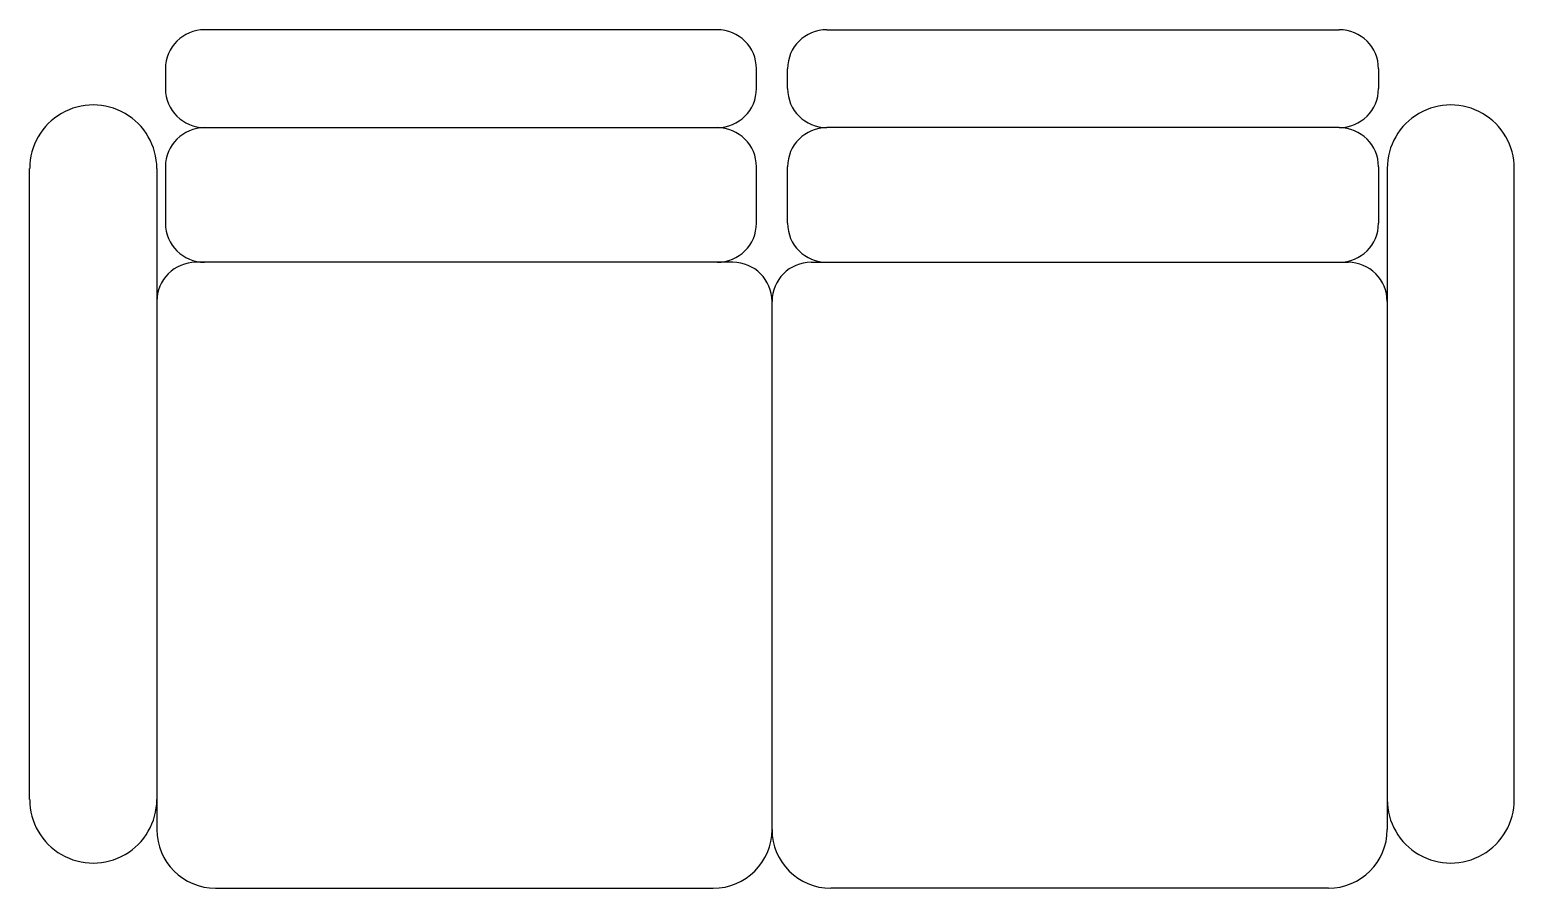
# Model space of a CAD drawing. Extents: x -77 to 75, y -37 to 51.
import ezdxf

# ---------------------------------------------------------------- set-up
doc = ezdxf.new("R2010")
doc.units = 0
doc.header["$LTSCALE"] = 40
doc.header["$MEASUREMENT"] = 0
doc.layers.get('0').update_dxf_attribs({"linetype": 'CONTINUOUS'})

msp = doc.modelspace()

# ---------------------------------------------------------------- linework, layer by layer
for p, q in [((-6.31, 51.1), (-58.68, 51.1)), ((4.87, 51.1), (57.23, 51.1)), ((-62.68, 47.1), (-62.68, 45.1)), ((-2.31, 45.1), (-2.31, 47.1)), ((0.87, 45.1), (0.87, 47.1)), ((61.23, 47.1), (61.23, 45.1)), ((-58.68, 41.1), (-6.31, 41.1)), ((57.23, 41.1), (4.87, 41.1)), ((-76.55, -27.51), (-76.55, 36.93)), ((-63.56, 36.93), (-63.56, 23.35)), ((-62.68, 37.1), (-62.68, 31.35)), ((-2.31, 31.35), (-2.31, 37.1)), ((0.87, 31.35), (0.87, 37.1)), ((61.23, 37.1), (61.23, 31.35)), ((62.12, 36.93), (62.12, 23.35)), ((75.1, -27.51), (75.1, 36.93)), ((-4.72, 27.35), (-59.56, 27.35)), ((3.28, 27.35), (58.12, 27.35)), ((-63.56, 23.35), (-63.56, -30.57)), ((-0.72, -30.57), (-0.72, 23.35)), ((62.12, 23.35), (62.12, -30.57)), ((-57.56, -36.57), (-6.72, -36.57)), ((56.12, -36.57), (5.28, -36.57))]:
    msp.add_line(p, q)
for centre, radius, start, end in [((-58.68, 47.1), 4, 90, 180), ((-6.31, 47.1), 4, 0, 90), ((4.87, 47.1), 4, 90, 180), ((57.23, 47.1), 4, 0, 90), ((-58.68, 45.1), 4, 180, 270), ((-6.31, 45.1), 4, 270, 0), ((4.87, 45.1), 4, 180, 270), ((57.23, 45.1), 4, 270, 0), ((-70.05, 36.93), 6.49, 0.0008, 180.0026), ((68.61, 36.93), 6.49, 359.9974, 179.9992), ((-58.68, 37.1), 4, 90, 180), ((-6.31, 37.1), 4, 0, 90), ((4.87, 37.1), 4, 90, 180), ((57.23, 37.1), 4, 0, 90), ((-58.68, 31.35), 4, 180, 270), ((-6.31, 31.35), 4, 270, 0), ((4.87, 31.35), 4, 180, 270), ((57.23, 31.35), 4, 270, 0), ((-59.56, 23.35), 4, 90, 179.9996), ((-4.72, 23.35), 4, 0.0004, 90), ((3.28, 23.35), 4, 90, 179.9996), ((58.12, 23.35), 4, 0.0004, 90), ((-70.05, -27.51), 6.49, 179.9974, 0.0008), ((68.61, -27.51), 6.49, 179.9992, 0.0026), ((-57.56, -30.57), 6, 180, 270), ((-6.72, -30.57), 6, 270, 0), ((5.28, -30.57), 6, 180, 270), ((56.12, -30.57), 6, 270, 0)]:
    msp.add_arc(centre, radius, start, end)

doc.saveas('drawing.dxf')
